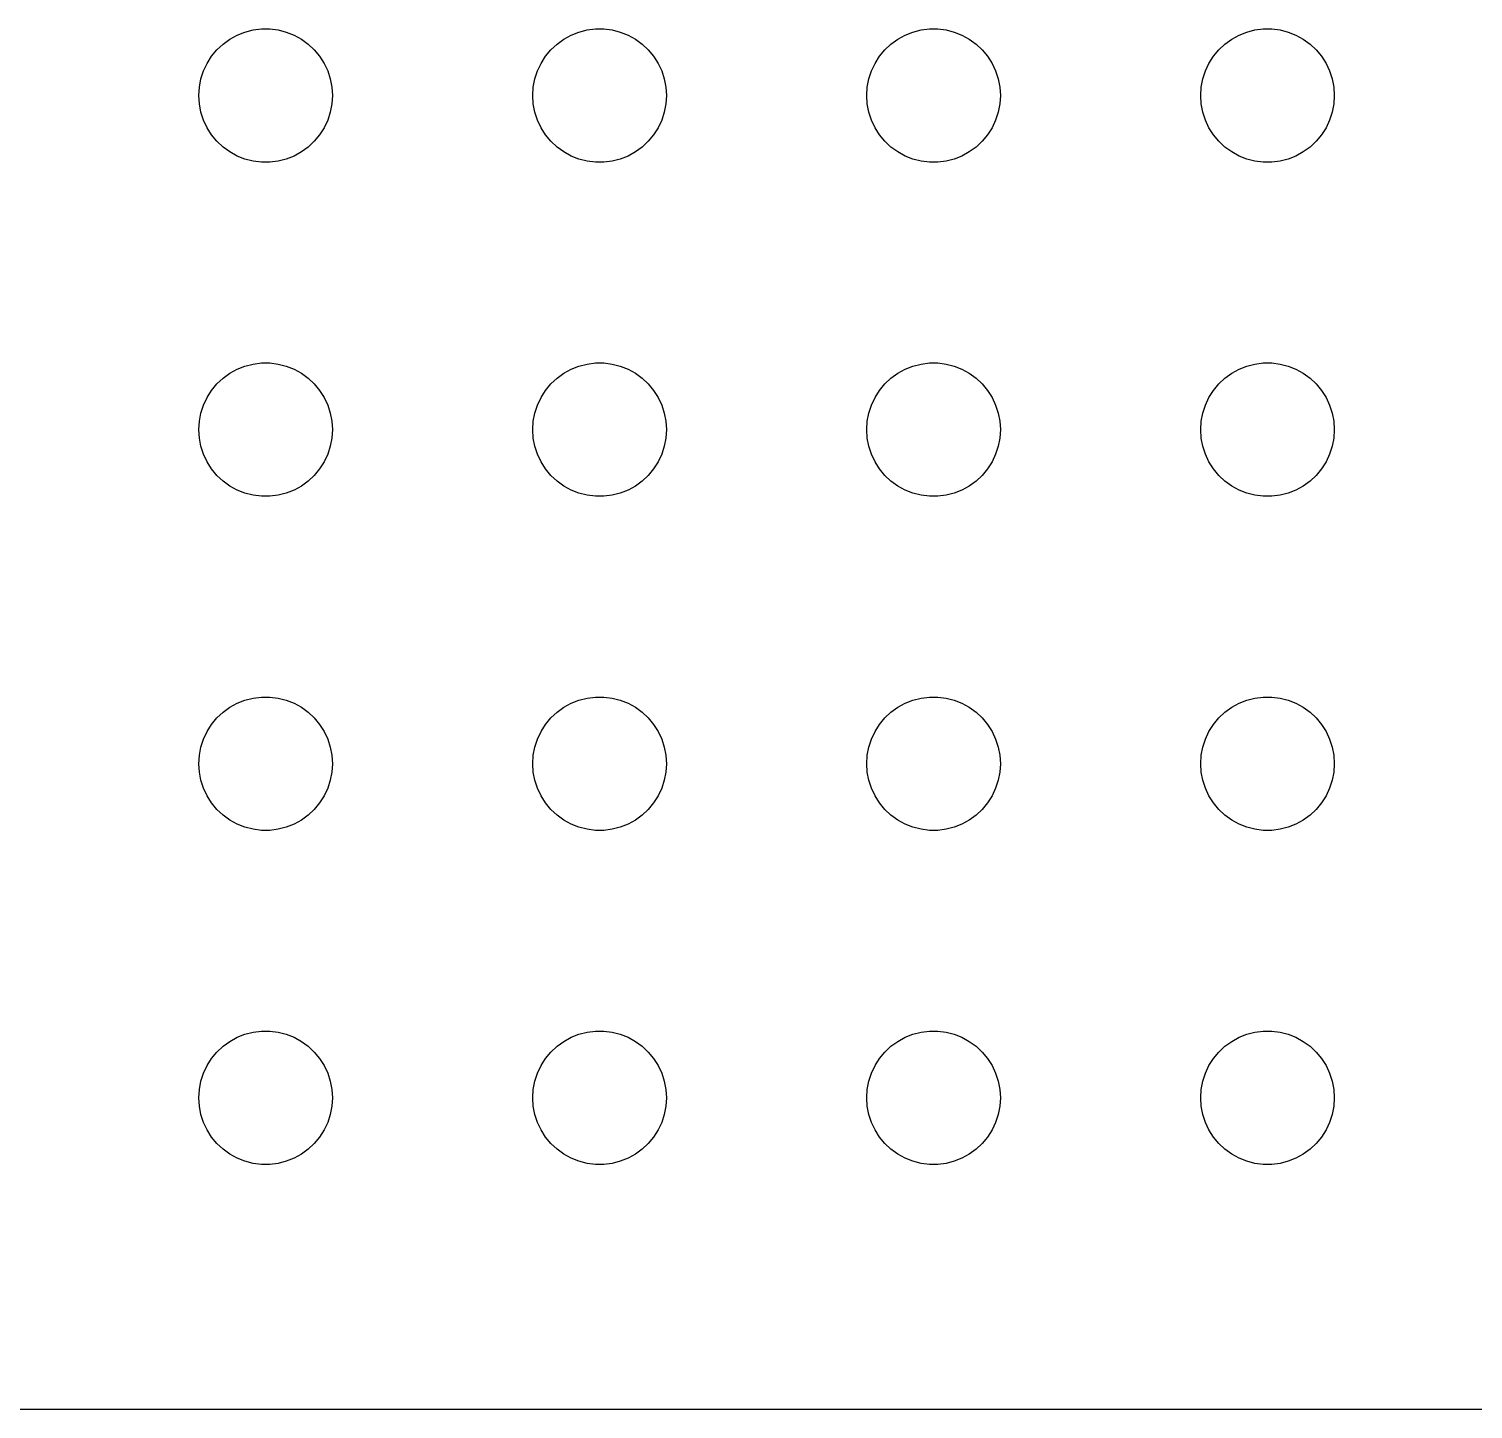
# Model space of a CAD drawing. Header units: metres. Extents: x -134 to 134, y -134 to 134.
# Drawn here: x 32.18 to 64.62, y -134.49 to -103.5 of the extents above; entities that cross this region are included whole.
import ezdxf

# ---------------------------------------------------------------- set-up
doc = ezdxf.new("R2010")
doc.units = ezdxf.units.M

msp = doc.modelspace()

# ---------------------------------------------------------------- linework, layer by layer
for p, q in [((36.5439, -103.844), (36.6963, -103.734)), ((36.6963, -103.734), (36.8613, -103.643)), ((36.8613, -103.643), (37.0365, -103.573)), ((37.0365, -103.573), (37.2189, -103.527)), ((37.2189, -103.527), (37.4058, -103.503)), ((37.4058, -103.503), (37.5942, -103.503)), ((37.5942, -103.503), (37.7811, -103.527)), ((37.7811, -103.527), (37.9635, -103.573)), ((37.9635, -103.573), (38.1387, -103.643)), ((38.1387, -103.643), (38.3037, -103.734)), ((38.3037, -103.734), (38.4561, -103.844)), ((44.0439, -103.844), (44.1963, -103.734)), ((44.1963, -103.734), (44.3613, -103.643)), ((44.3613, -103.643), (44.5365, -103.573)), ((44.5365, -103.573), (44.7189, -103.527)), ((44.7189, -103.527), (44.9058, -103.503)), ((44.9058, -103.503), (45.0942, -103.503)), ((45.0942, -103.503), (45.2811, -103.527)), ((45.2811, -103.527), (45.4635, -103.573)), ((45.4635, -103.573), (45.6387, -103.643)), ((45.6387, -103.643), (45.8037, -103.734)), ((45.8037, -103.734), (45.9561, -103.844)), ((51.5439, -103.844), (51.6963, -103.734)), ((51.6963, -103.734), (51.8613, -103.643)), ((51.8613, -103.643), (52.0365, -103.573)), ((52.0365, -103.573), (52.2189, -103.527)), ((52.2189, -103.527), (52.4058, -103.503)), ((52.4058, -103.503), (52.5942, -103.503)), ((52.5942, -103.503), (52.7811, -103.527)), ((52.7811, -103.527), (52.9635, -103.573)), ((52.9635, -103.573), (53.1387, -103.643)), ((53.1387, -103.643), (53.3037, -103.734)), ((53.3037, -103.734), (53.4561, -103.844)), ((59.0439, -103.844), (59.1963, -103.734)), ((59.1963, -103.734), (59.3613, -103.643)), ((59.3613, -103.643), (59.5365, -103.573)), ((59.5365, -103.573), (59.7189, -103.527)), ((59.7189, -103.527), (59.9058, -103.503)), ((59.9058, -103.503), (60.0942, -103.503)), ((60.0942, -103.503), (60.2811, -103.527)), ((60.2811, -103.527), (60.4635, -103.573)), ((60.4635, -103.573), (60.6387, -103.643)), ((60.6387, -103.643), (60.8037, -103.734)), ((60.8037, -103.734), (60.9561, -103.844)), ((36.2865, -104.118), (36.4065, -103.973)), ((36.4065, -103.973), (36.5439, -103.844)), ((38.4561, -103.844), (38.5934, -103.973)), ((38.5934, -103.973), (38.7135, -104.118)), ((43.7865, -104.118), (43.9065, -103.973)), ((43.9065, -103.973), (44.0439, -103.844)), ((45.9561, -103.844), (46.0934, -103.973)), ((46.0934, -103.973), (46.2135, -104.118)), ((51.2865, -104.118), (51.4065, -103.973)), ((51.4065, -103.973), (51.5439, -103.844)), ((53.4561, -103.844), (53.5934, -103.973)), ((53.5934, -103.973), (53.7135, -104.118)), ((58.7865, -104.118), (58.9065, -103.973)), ((58.9065, -103.973), (59.0439, -103.844)), ((60.9561, -103.844), (61.0934, -103.973)), ((61.0934, -103.973), (61.2135, -104.118)), ((36.1053, -104.448), (36.1855, -104.277)), ((36.1855, -104.277), (36.2865, -104.118)), ((38.7135, -104.118), (38.8145, -104.277)), ((38.8145, -104.277), (38.8947, -104.448)), ((43.6053, -104.448), (43.6855, -104.277)), ((43.6855, -104.277), (43.7865, -104.118)), ((46.2135, -104.118), (46.3145, -104.277)), ((46.3145, -104.277), (46.3947, -104.448)), ((51.1053, -104.448), (51.1855, -104.277)), ((51.1855, -104.277), (51.2865, -104.118)), ((53.7135, -104.118), (53.8145, -104.277)), ((53.8145, -104.277), (53.8947, -104.448)), ((58.6053, -104.448), (58.6855, -104.277)), ((58.6855, -104.277), (58.7865, -104.118)), ((61.2135, -104.118), (61.3145, -104.277)), ((61.3145, -104.277), (61.3947, -104.448)), ((36.0118, -104.812), (36.0471, -104.627)), ((36.0471, -104.627), (36.1053, -104.448)), ((38.8947, -104.448), (38.9529, -104.627)), ((38.9529, -104.627), (38.9882, -104.812)), ((43.5118, -104.812), (43.5471, -104.627)), ((43.5471, -104.627), (43.6053, -104.448)), ((46.3947, -104.448), (46.4529, -104.627)), ((46.4529, -104.627), (46.4882, -104.812)), ((51.0118, -104.812), (51.0471, -104.627)), ((51.0471, -104.627), (51.1053, -104.448)), ((53.8947, -104.448), (53.9529, -104.627)), ((53.9529, -104.627), (53.9882, -104.812)), ((58.5118, -104.812), (58.5471, -104.627)), ((58.5471, -104.627), (58.6053, -104.448)), ((61.3947, -104.448), (61.4529, -104.627)), ((61.4529, -104.627), (61.4882, -104.812)), ((36, -105), (36.0118, -104.812)), ((36.0118, -105.188), (36, -105)), ((38.9882, -104.812), (39, -105)), ((39, -105), (38.9882, -105.188)), ((43.5, -105), (43.5118, -104.812)), ((43.5118, -105.188), (43.5, -105)), ((46.4882, -104.812), (46.5, -105)), ((46.5, -105), (46.4882, -105.188)), ((51, -105), (51.0118, -104.812)), ((51.0118, -105.188), (51, -105)), ((53.9882, -104.812), (54, -105)), ((54, -105), (53.9882, -105.188)), ((58.5, -105), (58.5118, -104.812)), ((58.5118, -105.188), (58.5, -105)), ((61.4882, -104.812), (61.5, -105)), ((61.5, -105), (61.4882, -105.188)), ((36.0471, -105.373), (36.0118, -105.188)), ((36.1053, -105.552), (36.0471, -105.373)), ((38.9529, -105.373), (38.8947, -105.552)), ((38.9882, -105.188), (38.9529, -105.373)), ((43.5471, -105.373), (43.5118, -105.188)), ((43.6053, -105.552), (43.5471, -105.373)), ((46.4529, -105.373), (46.3947, -105.552)), ((46.4882, -105.188), (46.4529, -105.373)), ((51.0471, -105.373), (51.0118, -105.188)), ((51.1053, -105.552), (51.0471, -105.373)), ((53.9529, -105.373), (53.8947, -105.552)), ((53.9882, -105.188), (53.9529, -105.373)), ((58.5471, -105.373), (58.5118, -105.188)), ((58.6053, -105.552), (58.5471, -105.373)), ((61.4529, -105.373), (61.3947, -105.552)), ((61.4882, -105.188), (61.4529, -105.373)), ((36.1855, -105.723), (36.1053, -105.552)), ((36.2865, -105.882), (36.1855, -105.723)), ((38.8145, -105.723), (38.7135, -105.882)), ((38.8947, -105.552), (38.8145, -105.723)), ((43.6855, -105.723), (43.6053, -105.552)), ((43.7865, -105.882), (43.6855, -105.723)), ((46.3145, -105.723), (46.2135, -105.882)), ((46.3947, -105.552), (46.3145, -105.723)), ((51.1855, -105.723), (51.1053, -105.552)), ((51.2865, -105.882), (51.1855, -105.723)), ((53.8145, -105.723), (53.7135, -105.882)), ((53.8947, -105.552), (53.8145, -105.723)), ((58.6855, -105.723), (58.6053, -105.552)), ((58.7865, -105.882), (58.6855, -105.723)), ((61.3145, -105.723), (61.2135, -105.882)), ((61.3947, -105.552), (61.3145, -105.723)), ((36.4065, -106.027), (36.2865, -105.882)), ((36.5439, -106.156), (36.4065, -106.027)), ((38.5934, -106.027), (38.4561, -106.156)), ((38.7135, -105.882), (38.5934, -106.027)), ((43.9065, -106.027), (43.7865, -105.882)), ((44.0439, -106.156), (43.9065, -106.027)), ((46.0934, -106.027), (45.9561, -106.156)), ((46.2135, -105.882), (46.0934, -106.027)), ((51.4065, -106.027), (51.2865, -105.882)), ((51.5439, -106.156), (51.4065, -106.027)), ((53.5934, -106.027), (53.4561, -106.156)), ((53.7135, -105.882), (53.5934, -106.027)), ((58.9065, -106.027), (58.7865, -105.882)), ((59.0439, -106.156), (58.9065, -106.027)), ((61.0934, -106.027), (60.9561, -106.156)), ((61.2135, -105.882), (61.0934, -106.027)), ((36.6963, -106.266), (36.5439, -106.156)), ((36.8613, -106.357), (36.6963, -106.266)), ((37.0365, -106.427), (36.8613, -106.357)), ((38.1387, -106.357), (37.9635, -106.427)), ((38.3037, -106.266), (38.1387, -106.357)), ((38.4561, -106.156), (38.3037, -106.266)), ((44.1963, -106.266), (44.0439, -106.156)), ((44.3613, -106.357), (44.1963, -106.266)), ((44.5365, -106.427), (44.3613, -106.357)), ((45.6387, -106.357), (45.4635, -106.427)), ((45.8037, -106.266), (45.6387, -106.357)), ((45.9561, -106.156), (45.8037, -106.266)), ((51.6963, -106.266), (51.5439, -106.156)), ((51.8613, -106.357), (51.6963, -106.266)), ((52.0365, -106.427), (51.8613, -106.357)), ((53.1387, -106.357), (52.9635, -106.427)), ((53.3037, -106.266), (53.1387, -106.357)), ((53.4561, -106.156), (53.3037, -106.266)), ((59.1963, -106.266), (59.0439, -106.156)), ((59.3613, -106.357), (59.1963, -106.266)), ((59.5365, -106.427), (59.3613, -106.357)), ((60.6387, -106.357), (60.4635, -106.427)), ((60.8037, -106.266), (60.6387, -106.357)), ((60.9561, -106.156), (60.8037, -106.266)), ((37.2189, -106.473), (37.0365, -106.427)), ((37.4058, -106.497), (37.2189, -106.473)), ((37.5942, -106.497), (37.4058, -106.497)), ((37.7811, -106.473), (37.5942, -106.497)), ((37.9635, -106.427), (37.7811, -106.473)), ((44.7189, -106.473), (44.5365, -106.427)), ((44.9058, -106.497), (44.7189, -106.473)), ((45.0942, -106.497), (44.9058, -106.497)), ((45.2811, -106.473), (45.0942, -106.497)), ((45.4635, -106.427), (45.2811, -106.473)), ((52.2189, -106.473), (52.0365, -106.427)), ((52.4058, -106.497), (52.2189, -106.473)), ((52.5942, -106.497), (52.4058, -106.497)), ((52.7811, -106.473), (52.5942, -106.497)), ((52.9635, -106.427), (52.7811, -106.473)), ((59.7189, -106.473), (59.5365, -106.427)), ((59.9058, -106.497), (59.7189, -106.473)), ((60.0942, -106.497), (59.9058, -106.497)), ((60.2811, -106.473), (60.0942, -106.497)), ((60.4635, -106.427), (60.2811, -106.473)), ((36.5439, -111.344), (36.6963, -111.234)), ((36.6963, -111.234), (36.8613, -111.143)), ((36.8613, -111.143), (37.0365, -111.073)), ((37.0365, -111.073), (37.2189, -111.027)), ((37.2189, -111.027), (37.4058, -111.003)), ((37.4058, -111.003), (37.5942, -111.003)), ((37.5942, -111.003), (37.7811, -111.027)), ((37.7811, -111.027), (37.9635, -111.073)), ((37.9635, -111.073), (38.1387, -111.143)), ((38.1387, -111.143), (38.3037, -111.234)), ((38.3037, -111.234), (38.4561, -111.344)), ((44.0439, -111.344), (44.1963, -111.234)), ((44.1963, -111.234), (44.3613, -111.143)), ((44.3613, -111.143), (44.5365, -111.073)), ((44.5365, -111.073), (44.7189, -111.027)), ((44.7189, -111.027), (44.9058, -111.003)), ((44.9058, -111.003), (45.0942, -111.003)), ((45.0942, -111.003), (45.2811, -111.027)), ((45.2811, -111.027), (45.4635, -111.073)), ((45.4635, -111.073), (45.6387, -111.143)), ((45.6387, -111.143), (45.8037, -111.234)), ((45.8037, -111.234), (45.9561, -111.344)), ((51.5439, -111.344), (51.6963, -111.234)), ((51.6963, -111.234), (51.8613, -111.143)), ((51.8613, -111.143), (52.0365, -111.073)), ((52.0365, -111.073), (52.2189, -111.027)), ((52.2189, -111.027), (52.4058, -111.003)), ((52.4058, -111.003), (52.5942, -111.003)), ((52.5942, -111.003), (52.7811, -111.027)), ((52.7811, -111.027), (52.9635, -111.073)), ((52.9635, -111.073), (53.1387, -111.143)), ((53.1387, -111.143), (53.3037, -111.234)), ((53.3037, -111.234), (53.4561, -111.344)), ((59.0439, -111.344), (59.1963, -111.234)), ((59.1963, -111.234), (59.3613, -111.143)), ((59.3613, -111.143), (59.5365, -111.073)), ((59.5365, -111.073), (59.7189, -111.027)), ((59.7189, -111.027), (59.9058, -111.003)), ((59.9058, -111.003), (60.0942, -111.003)), ((60.0942, -111.003), (60.2811, -111.027)), ((60.2811, -111.027), (60.4635, -111.073)), ((60.4635, -111.073), (60.6387, -111.143)), ((60.6387, -111.143), (60.8037, -111.234)), ((60.8037, -111.234), (60.9561, -111.344)), ((36.2865, -111.618), (36.4065, -111.473)), ((36.4065, -111.473), (36.5439, -111.344)), ((38.4561, -111.344), (38.5934, -111.473)), ((38.5934, -111.473), (38.7135, -111.618)), ((43.7865, -111.618), (43.9065, -111.473)), ((43.9065, -111.473), (44.0439, -111.344)), ((45.9561, -111.344), (46.0934, -111.473)), ((46.0934, -111.473), (46.2135, -111.618)), ((51.2865, -111.618), (51.4065, -111.473)), ((51.4065, -111.473), (51.5439, -111.344)), ((53.4561, -111.344), (53.5934, -111.473)), ((53.5934, -111.473), (53.7135, -111.618)), ((58.7865, -111.618), (58.9065, -111.473)), ((58.9065, -111.473), (59.0439, -111.344)), ((60.9561, -111.344), (61.0934, -111.473)), ((61.0934, -111.473), (61.2135, -111.618)), ((36.1053, -111.948), (36.1855, -111.777)), ((36.1855, -111.777), (36.2865, -111.618)), ((38.7135, -111.618), (38.8145, -111.777)), ((38.8145, -111.777), (38.8947, -111.948)), ((43.6053, -111.948), (43.6855, -111.777)), ((43.6855, -111.777), (43.7865, -111.618)), ((46.2135, -111.618), (46.3145, -111.777)), ((46.3145, -111.777), (46.3947, -111.948)), ((51.1053, -111.948), (51.1855, -111.777)), ((51.1855, -111.777), (51.2865, -111.618)), ((53.7135, -111.618), (53.8145, -111.777)), ((53.8145, -111.777), (53.8947, -111.948)), ((58.6053, -111.948), (58.6855, -111.777)), ((58.6855, -111.777), (58.7865, -111.618)), ((61.2135, -111.618), (61.3145, -111.777)), ((61.3145, -111.777), (61.3947, -111.948)), ((36.0118, -112.312), (36.0471, -112.127)), ((36.0471, -112.127), (36.1053, -111.948)), ((38.8947, -111.948), (38.9529, -112.127)), ((38.9529, -112.127), (38.9882, -112.312)), ((43.5118, -112.312), (43.5471, -112.127)), ((43.5471, -112.127), (43.6053, -111.948)), ((46.3947, -111.948), (46.4529, -112.127)), ((46.4529, -112.127), (46.4882, -112.312)), ((51.0118, -112.312), (51.0471, -112.127)), ((51.0471, -112.127), (51.1053, -111.948)), ((53.8947, -111.948), (53.9529, -112.127)), ((53.9529, -112.127), (53.9882, -112.312)), ((58.5118, -112.312), (58.5471, -112.127)), ((58.5471, -112.127), (58.6053, -111.948)), ((61.3947, -111.948), (61.4529, -112.127)), ((61.4529, -112.127), (61.4882, -112.312)), ((36, -112.5), (36.0118, -112.312)), ((36.0118, -112.688), (36, -112.5)), ((38.9882, -112.312), (39, -112.5)), ((39, -112.5), (38.9882, -112.688)), ((43.5, -112.5), (43.5118, -112.312)), ((43.5118, -112.688), (43.5, -112.5)), ((46.4882, -112.312), (46.5, -112.5)), ((46.5, -112.5), (46.4882, -112.688)), ((51, -112.5), (51.0118, -112.312)), ((51.0118, -112.688), (51, -112.5)), ((53.9882, -112.312), (54, -112.5)), ((54, -112.5), (53.9882, -112.688)), ((58.5, -112.5), (58.5118, -112.312)), ((58.5118, -112.688), (58.5, -112.5)), ((61.4882, -112.312), (61.5, -112.5)), ((61.5, -112.5), (61.4882, -112.688)), ((36.0471, -112.873), (36.0118, -112.688)), ((38.9882, -112.688), (38.9529, -112.873)), ((43.5471, -112.873), (43.5118, -112.688)), ((46.4882, -112.688), (46.4529, -112.873)), ((51.0471, -112.873), (51.0118, -112.688)), ((53.9882, -112.688), (53.9529, -112.873)), ((58.5471, -112.873), (58.5118, -112.688)), ((61.4882, -112.688), (61.4529, -112.873)), ((36.1053, -113.052), (36.0471, -112.873)), ((36.1855, -113.223), (36.1053, -113.052)), ((38.8947, -113.052), (38.8145, -113.223)), ((38.9529, -112.873), (38.8947, -113.052)), ((43.6053, -113.052), (43.5471, -112.873)), ((43.6855, -113.223), (43.6053, -113.052)), ((46.3947, -113.052), (46.3145, -113.223)), ((46.4529, -112.873), (46.3947, -113.052)), ((51.1053, -113.052), (51.0471, -112.873)), ((51.1855, -113.223), (51.1053, -113.052)), ((53.8947, -113.052), (53.8145, -113.223)), ((53.9529, -112.873), (53.8947, -113.052)), ((58.6053, -113.052), (58.5471, -112.873)), ((58.6855, -113.223), (58.6053, -113.052)), ((61.3947, -113.052), (61.3145, -113.223)), ((61.4529, -112.873), (61.3947, -113.052)), ((36.2865, -113.382), (36.1855, -113.223)), ((36.4065, -113.527), (36.2865, -113.382)), ((38.7135, -113.382), (38.5934, -113.527)), ((38.8145, -113.223), (38.7135, -113.382)), ((43.7865, -113.382), (43.6855, -113.223)), ((43.9065, -113.527), (43.7865, -113.382)), ((46.2135, -113.382), (46.0934, -113.527)), ((46.3145, -113.223), (46.2135, -113.382)), ((51.2865, -113.382), (51.1855, -113.223)), ((51.4065, -113.527), (51.2865, -113.382)), ((53.7135, -113.382), (53.5934, -113.527)), ((53.8145, -113.223), (53.7135, -113.382)), ((58.7865, -113.382), (58.6855, -113.223)), ((58.9065, -113.527), (58.7865, -113.382)), ((61.2135, -113.382), (61.0934, -113.527)), ((61.3145, -113.223), (61.2135, -113.382)), ((36.5439, -113.656), (36.4065, -113.527)), ((36.6963, -113.766), (36.5439, -113.656)), ((36.8613, -113.857), (36.6963, -113.766)), ((38.3037, -113.766), (38.1387, -113.857)), ((38.4561, -113.656), (38.3037, -113.766)), ((38.5934, -113.527), (38.4561, -113.656)), ((44.0439, -113.656), (43.9065, -113.527)), ((44.1963, -113.766), (44.0439, -113.656)), ((44.3613, -113.857), (44.1963, -113.766)), ((45.8037, -113.766), (45.6387, -113.857)), ((45.9561, -113.656), (45.8037, -113.766)), ((46.0934, -113.527), (45.9561, -113.656)), ((51.5439, -113.656), (51.4065, -113.527)), ((51.6963, -113.766), (51.5439, -113.656)), ((51.8613, -113.857), (51.6963, -113.766)), ((53.3037, -113.766), (53.1387, -113.857)), ((53.4561, -113.656), (53.3037, -113.766)), ((53.5934, -113.527), (53.4561, -113.656)), ((59.0439, -113.656), (58.9065, -113.527)), ((59.1963, -113.766), (59.0439, -113.656)), ((59.3613, -113.857), (59.1963, -113.766)), ((60.8037, -113.766), (60.6387, -113.857)), ((60.9561, -113.656), (60.8037, -113.766)), ((61.0934, -113.527), (60.9561, -113.656)), ((37.0365, -113.927), (36.8613, -113.857)), ((37.2189, -113.973), (37.0365, -113.927)), ((37.4058, -113.997), (37.2189, -113.973)), ((37.5942, -113.997), (37.4058, -113.997)), ((37.7811, -113.973), (37.5942, -113.997)), ((37.9635, -113.927), (37.7811, -113.973)), ((38.1387, -113.857), (37.9635, -113.927)), ((44.5365, -113.927), (44.3613, -113.857)), ((44.7189, -113.973), (44.5365, -113.927)), ((44.9058, -113.997), (44.7189, -113.973)), ((45.0942, -113.997), (44.9058, -113.997)), ((45.2811, -113.973), (45.0942, -113.997)), ((45.4635, -113.927), (45.2811, -113.973)), ((45.6387, -113.857), (45.4635, -113.927)), ((52.0365, -113.927), (51.8613, -113.857)), ((52.2189, -113.973), (52.0365, -113.927)), ((52.4058, -113.997), (52.2189, -113.973)), ((52.5942, -113.997), (52.4058, -113.997)), ((52.7811, -113.973), (52.5942, -113.997)), ((52.9635, -113.927), (52.7811, -113.973)), ((53.1387, -113.857), (52.9635, -113.927)), ((59.5365, -113.927), (59.3613, -113.857)), ((59.7189, -113.973), (59.5365, -113.927)), ((59.9058, -113.997), (59.7189, -113.973)), ((60.0942, -113.997), (59.9058, -113.997)), ((60.2811, -113.973), (60.0942, -113.997)), ((60.4635, -113.927), (60.2811, -113.973)), ((60.6387, -113.857), (60.4635, -113.927)), ((36.6963, -118.734), (36.8613, -118.643)), ((36.8613, -118.643), (37.0365, -118.573)), ((37.0365, -118.573), (37.2189, -118.527)), ((37.2189, -118.527), (37.4058, -118.503)), ((37.4058, -118.503), (37.5942, -118.503)), ((37.5942, -118.503), (37.7811, -118.527)), ((37.7811, -118.527), (37.9635, -118.573)), ((37.9635, -118.573), (38.1387, -118.643)), ((38.1387, -118.643), (38.3037, -118.734)), ((44.1963, -118.734), (44.3613, -118.643)), ((44.3613, -118.643), (44.5365, -118.573)), ((44.5365, -118.573), (44.7189, -118.527)), ((44.7189, -118.527), (44.9058, -118.503)), ((44.9058, -118.503), (45.0942, -118.503)), ((45.0942, -118.503), (45.2811, -118.527)), ((45.2811, -118.527), (45.4635, -118.573)), ((45.4635, -118.573), (45.6387, -118.643)), ((45.6387, -118.643), (45.8037, -118.734)), ((51.6963, -118.734), (51.8613, -118.643)), ((51.8613, -118.643), (52.0365, -118.573)), ((52.0365, -118.573), (52.2189, -118.527)), ((52.2189, -118.527), (52.4058, -118.503)), ((52.4058, -118.503), (52.5942, -118.503)), ((52.5942, -118.503), (52.7811, -118.527)), ((52.7811, -118.527), (52.9635, -118.573)), ((52.9635, -118.573), (53.1387, -118.643)), ((53.1387, -118.643), (53.3037, -118.734)), ((59.1963, -118.734), (59.3613, -118.643)), ((59.3613, -118.643), (59.5365, -118.573)), ((59.5365, -118.573), (59.7189, -118.527)), ((59.7189, -118.527), (59.9058, -118.503)), ((59.9058, -118.503), (60.0942, -118.503)), ((60.0942, -118.503), (60.2811, -118.527)), ((60.2811, -118.527), (60.4635, -118.573)), ((60.4635, -118.573), (60.6387, -118.643)), ((60.6387, -118.643), (60.8037, -118.734)), ((36.2865, -119.118), (36.4065, -118.973)), ((36.4065, -118.973), (36.5439, -118.844)), ((36.5439, -118.844), (36.6963, -118.734)), ((38.3037, -118.734), (38.4561, -118.844)), ((38.4561, -118.844), (38.5934, -118.973)), ((38.5934, -118.973), (38.7135, -119.118)), ((43.7865, -119.118), (43.9065, -118.973)), ((43.9065, -118.973), (44.0439, -118.844)), ((44.0439, -118.844), (44.1963, -118.734)), ((45.8037, -118.734), (45.9561, -118.844)), ((45.9561, -118.844), (46.0934, -118.973)), ((46.0934, -118.973), (46.2135, -119.118)), ((51.2865, -119.118), (51.4065, -118.973)), ((51.4065, -118.973), (51.5439, -118.844)), ((51.5439, -118.844), (51.6963, -118.734)), ((53.3037, -118.734), (53.4561, -118.844)), ((53.4561, -118.844), (53.5934, -118.973)), ((53.5934, -118.973), (53.7135, -119.118)), ((58.7865, -119.118), (58.9065, -118.973)), ((58.9065, -118.973), (59.0439, -118.844)), ((59.0439, -118.844), (59.1963, -118.734)), ((60.8037, -118.734), (60.9561, -118.844)), ((60.9561, -118.844), (61.0934, -118.973)), ((61.0934, -118.973), (61.2135, -119.118)), ((36.1053, -119.448), (36.1855, -119.277)), ((36.1855, -119.277), (36.2865, -119.118)), ((38.7135, -119.118), (38.8145, -119.277)), ((38.8145, -119.277), (38.8947, -119.448)), ((43.6053, -119.448), (43.6855, -119.277)), ((43.6855, -119.277), (43.7865, -119.118)), ((46.2135, -119.118), (46.3145, -119.277)), ((46.3145, -119.277), (46.3947, -119.448)), ((51.1053, -119.448), (51.1855, -119.277)), ((51.1855, -119.277), (51.2865, -119.118)), ((53.7135, -119.118), (53.8145, -119.277)), ((53.8145, -119.277), (53.8947, -119.448)), ((58.6053, -119.448), (58.6855, -119.277)), ((58.6855, -119.277), (58.7865, -119.118)), ((61.2135, -119.118), (61.3145, -119.277)), ((61.3145, -119.277), (61.3947, -119.448)), ((36.0118, -119.812), (36.0471, -119.627)), ((36.0471, -119.627), (36.1053, -119.448)), ((38.8947, -119.448), (38.9529, -119.627)), ((38.9529, -119.627), (38.9882, -119.812)), ((43.5118, -119.812), (43.5471, -119.627)), ((43.5471, -119.627), (43.6053, -119.448)), ((46.3947, -119.448), (46.4529, -119.627)), ((46.4529, -119.627), (46.4882, -119.812)), ((51.0118, -119.812), (51.0471, -119.627)), ((51.0471, -119.627), (51.1053, -119.448)), ((53.8947, -119.448), (53.9529, -119.627)), ((53.9529, -119.627), (53.9882, -119.812)), ((58.5118, -119.812), (58.5471, -119.627)), ((58.5471, -119.627), (58.6053, -119.448)), ((61.3947, -119.448), (61.4529, -119.627)), ((61.4529, -119.627), (61.4882, -119.812)), ((36, -120), (36.0118, -119.812)), ((36.0118, -120.188), (36, -120)), ((38.9882, -119.812), (39, -120)), ((39, -120), (38.9882, -120.188)), ((43.5, -120), (43.5118, -119.812)), ((43.5118, -120.188), (43.5, -120)), ((46.4882, -119.812), (46.5, -120)), ((46.5, -120), (46.4882, -120.188)), ((51, -120), (51.0118, -119.812)), ((51.0118, -120.188), (51, -120)), ((53.9882, -119.812), (54, -120)), ((54, -120), (53.9882, -120.188)), ((58.5, -120), (58.5118, -119.812)), ((58.5118, -120.188), (58.5, -120)), ((61.4882, -119.812), (61.5, -120)), ((61.5, -120), (61.4882, -120.188)), ((36.0471, -120.373), (36.0118, -120.188)), ((38.9882, -120.188), (38.9529, -120.373)), ((43.5471, -120.373), (43.5118, -120.188)), ((46.4882, -120.188), (46.4529, -120.373)), ((51.0471, -120.373), (51.0118, -120.188)), ((53.9882, -120.188), (53.9529, -120.373)), ((58.5471, -120.373), (58.5118, -120.188)), ((61.4882, -120.188), (61.4529, -120.373)), ((36.1053, -120.552), (36.0471, -120.373)), ((36.1855, -120.723), (36.1053, -120.552)), ((38.8947, -120.552), (38.8145, -120.723)), ((38.9529, -120.373), (38.8947, -120.552)), ((43.6053, -120.552), (43.5471, -120.373)), ((43.6855, -120.723), (43.6053, -120.552)), ((46.3947, -120.552), (46.3145, -120.723)), ((46.4529, -120.373), (46.3947, -120.552)), ((51.1053, -120.552), (51.0471, -120.373)), ((51.1855, -120.723), (51.1053, -120.552)), ((53.8947, -120.552), (53.8145, -120.723)), ((53.9529, -120.373), (53.8947, -120.552)), ((58.6053, -120.552), (58.5471, -120.373)), ((58.6855, -120.723), (58.6053, -120.552)), ((61.3947, -120.552), (61.3145, -120.723)), ((61.4529, -120.373), (61.3947, -120.552)), ((36.2865, -120.882), (36.1855, -120.723)), ((36.4065, -121.027), (36.2865, -120.882)), ((38.7135, -120.882), (38.5934, -121.027)), ((38.8145, -120.723), (38.7135, -120.882)), ((43.7865, -120.882), (43.6855, -120.723)), ((43.9065, -121.027), (43.7865, -120.882)), ((46.2135, -120.882), (46.0934, -121.027)), ((46.3145, -120.723), (46.2135, -120.882)), ((51.2865, -120.882), (51.1855, -120.723)), ((51.4065, -121.027), (51.2865, -120.882)), ((53.7135, -120.882), (53.5934, -121.027)), ((53.8145, -120.723), (53.7135, -120.882)), ((58.7865, -120.882), (58.6855, -120.723)), ((58.9065, -121.027), (58.7865, -120.882)), ((61.2135, -120.882), (61.0934, -121.027)), ((61.3145, -120.723), (61.2135, -120.882)), ((36.5439, -121.156), (36.4065, -121.027)), ((36.6963, -121.266), (36.5439, -121.156)), ((36.8613, -121.357), (36.6963, -121.266)), ((38.3037, -121.266), (38.1387, -121.357)), ((38.4561, -121.156), (38.3037, -121.266)), ((38.5934, -121.027), (38.4561, -121.156)), ((44.0439, -121.156), (43.9065, -121.027)), ((44.1963, -121.266), (44.0439, -121.156)), ((44.3613, -121.357), (44.1963, -121.266)), ((45.8037, -121.266), (45.6387, -121.357)), ((45.9561, -121.156), (45.8037, -121.266)), ((46.0934, -121.027), (45.9561, -121.156)), ((51.5439, -121.156), (51.4065, -121.027)), ((51.6963, -121.266), (51.5439, -121.156)), ((51.8613, -121.357), (51.6963, -121.266)), ((53.3037, -121.266), (53.1387, -121.357)), ((53.4561, -121.156), (53.3037, -121.266)), ((53.5934, -121.027), (53.4561, -121.156)), ((59.0439, -121.156), (58.9065, -121.027)), ((59.1963, -121.266), (59.0439, -121.156)), ((59.3613, -121.357), (59.1963, -121.266)), ((60.8037, -121.266), (60.6387, -121.357)), ((60.9561, -121.156), (60.8037, -121.266)), ((61.0934, -121.027), (60.9561, -121.156)), ((37.0365, -121.427), (36.8613, -121.357)), ((37.2189, -121.473), (37.0365, -121.427)), ((37.4058, -121.497), (37.2189, -121.473)), ((37.5942, -121.497), (37.4058, -121.497)), ((37.7811, -121.473), (37.5942, -121.497)), ((37.9635, -121.427), (37.7811, -121.473)), ((38.1387, -121.357), (37.9635, -121.427)), ((44.5365, -121.427), (44.3613, -121.357)), ((44.7189, -121.473), (44.5365, -121.427)), ((44.9058, -121.497), (44.7189, -121.473)), ((45.0942, -121.497), (44.9058, -121.497)), ((45.2811, -121.473), (45.0942, -121.497)), ((45.4635, -121.427), (45.2811, -121.473)), ((45.6387, -121.357), (45.4635, -121.427)), ((52.0365, -121.427), (51.8613, -121.357)), ((52.2189, -121.473), (52.0365, -121.427)), ((52.4058, -121.497), (52.2189, -121.473)), ((52.5942, -121.497), (52.4058, -121.497)), ((52.7811, -121.473), (52.5942, -121.497)), ((52.9635, -121.427), (52.7811, -121.473)), ((53.1387, -121.357), (52.9635, -121.427)), ((59.5365, -121.427), (59.3613, -121.357)), ((59.7189, -121.473), (59.5365, -121.427)), ((59.9058, -121.497), (59.7189, -121.473)), ((60.0942, -121.497), (59.9058, -121.497)), ((60.2811, -121.473), (60.0942, -121.497)), ((60.4635, -121.427), (60.2811, -121.473)), ((60.6387, -121.357), (60.4635, -121.427)), ((36.6963, -126.234), (36.8613, -126.143)), ((36.8613, -126.143), (37.0365, -126.073)), ((37.0365, -126.073), (37.2189, -126.027)), ((37.2189, -126.027), (37.4058, -126.003)), ((37.4058, -126.003), (37.5942, -126.003)), ((37.5942, -126.003), (37.7811, -126.027)), ((37.7811, -126.027), (37.9635, -126.073)), ((37.9635, -126.073), (38.1387, -126.143)), ((38.1387, -126.143), (38.3037, -126.234)), ((44.1963, -126.234), (44.3613, -126.143)), ((44.3613, -126.143), (44.5365, -126.073)), ((44.5365, -126.073), (44.7189, -126.027)), ((44.7189, -126.027), (44.9058, -126.003)), ((44.9058, -126.003), (45.0942, -126.003)), ((45.0942, -126.003), (45.2811, -126.027)), ((45.2811, -126.027), (45.4635, -126.073)), ((45.4635, -126.073), (45.6387, -126.143)), ((45.6387, -126.143), (45.8037, -126.234)), ((51.6963, -126.234), (51.8613, -126.143)), ((51.8613, -126.143), (52.0365, -126.073)), ((52.0365, -126.073), (52.2189, -126.027)), ((52.2189, -126.027), (52.4058, -126.003)), ((52.4058, -126.003), (52.5942, -126.003)), ((52.5942, -126.003), (52.7811, -126.027)), ((52.7811, -126.027), (52.9635, -126.073)), ((52.9635, -126.073), (53.1387, -126.143)), ((53.1387, -126.143), (53.3037, -126.234)), ((59.1963, -126.234), (59.3613, -126.143)), ((59.3613, -126.143), (59.5365, -126.073)), ((59.5365, -126.073), (59.7189, -126.027)), ((59.7189, -126.027), (59.9058, -126.003)), ((59.9058, -126.003), (60.0942, -126.003)), ((60.0942, -126.003), (60.2811, -126.027)), ((60.2811, -126.027), (60.4635, -126.073)), ((60.4635, -126.073), (60.6387, -126.143)), ((60.6387, -126.143), (60.8037, -126.234)), ((36.2865, -126.618), (36.4065, -126.473)), ((36.4065, -126.473), (36.5439, -126.344)), ((36.5439, -126.344), (36.6963, -126.234)), ((38.3037, -126.234), (38.4561, -126.344)), ((38.4561, -126.344), (38.5934, -126.473)), ((38.5934, -126.473), (38.7135, -126.618)), ((43.7865, -126.618), (43.9065, -126.473)), ((43.9065, -126.473), (44.0439, -126.344)), ((44.0439, -126.344), (44.1963, -126.234)), ((45.8037, -126.234), (45.9561, -126.344)), ((45.9561, -126.344), (46.0934, -126.473)), ((46.0934, -126.473), (46.2135, -126.618)), ((51.2865, -126.618), (51.4065, -126.473)), ((51.4065, -126.473), (51.5439, -126.344)), ((51.5439, -126.344), (51.6963, -126.234)), ((53.3037, -126.234), (53.4561, -126.344)), ((53.4561, -126.344), (53.5934, -126.473)), ((53.5934, -126.473), (53.7135, -126.618)), ((58.7865, -126.618), (58.9065, -126.473)), ((58.9065, -126.473), (59.0439, -126.344)), ((59.0439, -126.344), (59.1963, -126.234)), ((60.8037, -126.234), (60.9561, -126.344)), ((60.9561, -126.344), (61.0934, -126.473)), ((61.0934, -126.473), (61.2135, -126.618)), ((36.1053, -126.948), (36.1855, -126.777)), ((36.1855, -126.777), (36.2865, -126.618)), ((38.7135, -126.618), (38.8145, -126.777)), ((38.8145, -126.777), (38.8947, -126.948)), ((43.6053, -126.948), (43.6855, -126.777)), ((43.6855, -126.777), (43.7865, -126.618)), ((46.2135, -126.618), (46.3145, -126.777)), ((46.3145, -126.777), (46.3947, -126.948)), ((51.1053, -126.948), (51.1855, -126.777)), ((51.1855, -126.777), (51.2865, -126.618)), ((53.7135, -126.618), (53.8145, -126.777)), ((53.8145, -126.777), (53.8947, -126.948)), ((58.6053, -126.948), (58.6855, -126.777)), ((58.6855, -126.777), (58.7865, -126.618)), ((61.2135, -126.618), (61.3145, -126.777)), ((61.3145, -126.777), (61.3947, -126.948)), ((36.0118, -127.312), (36.0471, -127.127)), ((36.0471, -127.127), (36.1053, -126.948)), ((38.8947, -126.948), (38.9529, -127.127)), ((38.9529, -127.127), (38.9882, -127.312)), ((43.5118, -127.312), (43.5471, -127.127)), ((43.5471, -127.127), (43.6053, -126.948)), ((46.3947, -126.948), (46.4529, -127.127)), ((46.4529, -127.127), (46.4882, -127.312)), ((51.0118, -127.312), (51.0471, -127.127)), ((51.0471, -127.127), (51.1053, -126.948)), ((53.8947, -126.948), (53.9529, -127.127)), ((53.9529, -127.127), (53.9882, -127.312)), ((58.5118, -127.312), (58.5471, -127.127)), ((58.5471, -127.127), (58.6053, -126.948)), ((61.3947, -126.948), (61.4529, -127.127)), ((61.4529, -127.127), (61.4882, -127.312)), ((36, -127.5), (36.0118, -127.312)), ((38.9882, -127.312), (39, -127.5)), ((43.5, -127.5), (43.5118, -127.312)), ((46.4882, -127.312), (46.5, -127.5)), ((51, -127.5), (51.0118, -127.312)), ((53.9882, -127.312), (54, -127.5)), ((58.5, -127.5), (58.5118, -127.312)), ((61.4882, -127.312), (61.5, -127.5)), ((36.0118, -127.688), (36, -127.5)), ((36.0471, -127.873), (36.0118, -127.688)), ((38.9882, -127.688), (38.9529, -127.873)), ((39, -127.5), (38.9882, -127.688)), ((43.5118, -127.688), (43.5, -127.5)), ((43.5471, -127.873), (43.5118, -127.688)), ((46.4882, -127.688), (46.4529, -127.873)), ((46.5, -127.5), (46.4882, -127.688)), ((51.0118, -127.688), (51, -127.5)), ((51.0471, -127.873), (51.0118, -127.688)), ((53.9882, -127.688), (53.9529, -127.873)), ((54, -127.5), (53.9882, -127.688)), ((58.5118, -127.688), (58.5, -127.5)), ((58.5471, -127.873), (58.5118, -127.688)), ((61.4882, -127.688), (61.4529, -127.873)), ((61.5, -127.5), (61.4882, -127.688)), ((36.1053, -128.052), (36.0471, -127.873)), ((36.1855, -128.223), (36.1053, -128.052)), ((38.8947, -128.052), (38.8145, -128.223)), ((38.9529, -127.873), (38.8947, -128.052)), ((43.6053, -128.052), (43.5471, -127.873)), ((43.6855, -128.223), (43.6053, -128.052)), ((46.3947, -128.052), (46.3145, -128.223)), ((46.4529, -127.873), (46.3947, -128.052)), ((51.1053, -128.052), (51.0471, -127.873)), ((51.1855, -128.223), (51.1053, -128.052)), ((53.8947, -128.052), (53.8145, -128.223)), ((53.9529, -127.873), (53.8947, -128.052)), ((58.6053, -128.052), (58.5471, -127.873)), ((58.6855, -128.223), (58.6053, -128.052)), ((61.3947, -128.052), (61.3145, -128.223)), ((61.4529, -127.873), (61.3947, -128.052)), ((36.2865, -128.382), (36.1855, -128.223)), ((36.4065, -128.527), (36.2865, -128.382)), ((38.7135, -128.382), (38.5934, -128.527)), ((38.8145, -128.223), (38.7135, -128.382)), ((43.7865, -128.382), (43.6855, -128.223)), ((43.9065, -128.527), (43.7865, -128.382)), ((46.2135, -128.382), (46.0934, -128.527)), ((46.3145, -128.223), (46.2135, -128.382)), ((51.2865, -128.382), (51.1855, -128.223)), ((51.4065, -128.527), (51.2865, -128.382)), ((53.7135, -128.382), (53.5934, -128.527)), ((53.8145, -128.223), (53.7135, -128.382)), ((58.7865, -128.382), (58.6855, -128.223)), ((58.9065, -128.527), (58.7865, -128.382)), ((61.2135, -128.382), (61.0934, -128.527)), ((61.3145, -128.223), (61.2135, -128.382)), ((36.5439, -128.656), (36.4065, -128.527)), ((36.6963, -128.766), (36.5439, -128.656)), ((38.4561, -128.656), (38.3037, -128.766)), ((38.5934, -128.527), (38.4561, -128.656)), ((44.0439, -128.656), (43.9065, -128.527)), ((44.1963, -128.766), (44.0439, -128.656)), ((45.9561, -128.656), (45.8037, -128.766)), ((46.0934, -128.527), (45.9561, -128.656)), ((51.5439, -128.656), (51.4065, -128.527)), ((51.6963, -128.766), (51.5439, -128.656)), ((53.4561, -128.656), (53.3037, -128.766)), ((53.5934, -128.527), (53.4561, -128.656)), ((59.0439, -128.656), (58.9065, -128.527)), ((59.1963, -128.766), (59.0439, -128.656)), ((60.9561, -128.656), (60.8037, -128.766)), ((61.0934, -128.527), (60.9561, -128.656)), ((36.8613, -128.857), (36.6963, -128.766)), ((37.0365, -128.927), (36.8613, -128.857)), ((37.2189, -128.973), (37.0365, -128.927)), ((37.4058, -128.997), (37.2189, -128.973)), ((37.5942, -128.997), (37.4058, -128.997)), ((37.7811, -128.973), (37.5942, -128.997)), ((37.9635, -128.927), (37.7811, -128.973)), ((38.1387, -128.857), (37.9635, -128.927)), ((38.3037, -128.766), (38.1387, -128.857)), ((44.3613, -128.857), (44.1963, -128.766)), ((44.5365, -128.927), (44.3613, -128.857)), ((44.7189, -128.973), (44.5365, -128.927)), ((44.9058, -128.997), (44.7189, -128.973)), ((45.0942, -128.997), (44.9058, -128.997)), ((45.2811, -128.973), (45.0942, -128.997)), ((45.4635, -128.927), (45.2811, -128.973)), ((45.6387, -128.857), (45.4635, -128.927)), ((45.8037, -128.766), (45.6387, -128.857)), ((51.8613, -128.857), (51.6963, -128.766)), ((52.0365, -128.927), (51.8613, -128.857)), ((52.2189, -128.973), (52.0365, -128.927)), ((52.4058, -128.997), (52.2189, -128.973)), ((52.5942, -128.997), (52.4058, -128.997)), ((52.7811, -128.973), (52.5942, -128.997)), ((52.9635, -128.927), (52.7811, -128.973)), ((53.1387, -128.857), (52.9635, -128.927)), ((53.3037, -128.766), (53.1387, -128.857)), ((59.3613, -128.857), (59.1963, -128.766)), ((59.5365, -128.927), (59.3613, -128.857)), ((59.7189, -128.973), (59.5365, -128.927)), ((59.9058, -128.997), (59.7189, -128.973)), ((60.0942, -128.997), (59.9058, -128.997)), ((60.2811, -128.973), (60.0942, -128.997)), ((60.4635, -128.927), (60.2811, -128.973)), ((60.6387, -128.857), (60.4635, -128.927)), ((60.8037, -128.766), (60.6387, -128.857)), ((-129.814, -134.49), (129.814, -134.49))]:
    msp.add_line(p, q)

doc.saveas('drawing.dxf')
